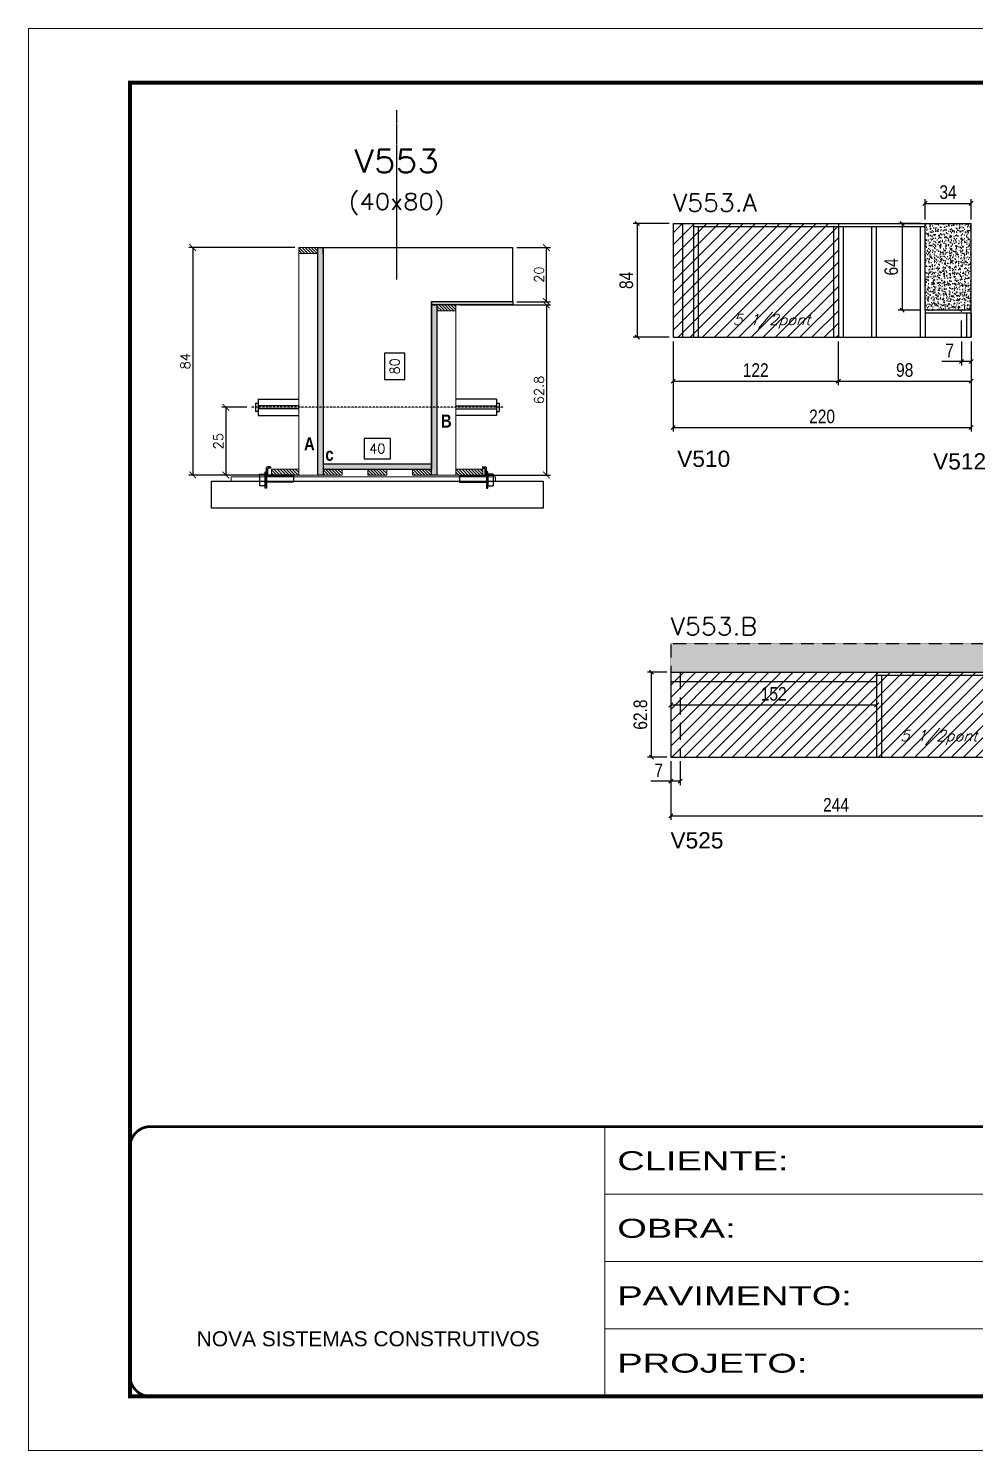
# Model space of a CAD drawing. Extents: x -21493 to -15213, y -12134 to 11887.
# Drawn here: x -18323 to -17625, y -2946 to -1896 of the extents above; entities that cross this region are included whole.
import ezdxf
from ezdxf.enums import TextEntityAlignment as Align

# ---------------------------------------------------------------- set-up
doc = ezdxf.new("R2010")
doc.units = 0
for name, pattern in [('CONTINUO', [0]), ('DASHED', [0.75, 0.5, -0.25]), ('HIDDEN', [0.375, 0.25, -0.125])]:
    doc.linetypes.add(name, pattern=pattern)
for name, color, linetype in [('5', 5, 'Continuous'), ('barrote', 251, 'Continuous'), ('COTA', 241, 'Continuous'), ('Cota Seção (2x)', 4, 'Continuous'), ('detalhes', 4, 'Continuous'), ('Painéis', 200, 'Continuous'), ('presilha', 1, 'Continuous'), ('Reaproveitamento', 251, 'Continuous'), ('SARR_2.2x7', 40, 'Continuous'), ('SARR_3.5x7', 81, 'Continuous'), ('TENSOR', 3, 'Continuous'), ('texto', 7, 'Continuous'), ('Texto de Titulo', 7, 'Continuous'), ('Texto Qtd Sarr', 242, 'Continuous')]:
    doc.layers.add(name, color=color, linetype=linetype)
for name, color, linetype, lineweight in [('CONCRETO', 251, 'Continuous', 25), ('Folhas', 255, 'Continuous', 9), ('Hachura', 251, 'Continuous', 9), ('Madeira', 126, 'Continuous', 18), ('SARRAFO DE PRESSAO', 251, 'DASHED', 9), ('SCO-___-LAJ', 2, 'Continuous', 0), ('Texto Seção', 7, 'Continuous', 15)]:
    doc.layers.add(name, color=color, linetype=linetype, lineweight=lineweight)
doc.styles.add('ARIAL', font='arial.ttf')
doc.styles.add('COTA TECNICA', font='techl___.ttf', dxfattribs={"height": 10})
doc.styles.add('REGUA-120', font='ROMANS.shx', dxfattribs={"height": 15})
doc.styles.add('Romans', font='romans.shx')
doc.styles.get("Standard").update_dxf_attribs({"font": 'arial.ttf'})
doc.styles.add('TECNICA', font='techb___.ttf', dxfattribs={"height": 10})
doc.styles.add('Tecnologia', font='')
doc.styles.get('Tecnologia').set_extended_font_data('Forgotten Futurist')
doc.dimstyles.new('Cota Seção (2x)', dxfattribs={"dimtxt": 7, "dimasz": 5, "dimexe": 3, "dimexo": 3, "dimgap": 2, "dimtad": 3, "dimdec": 1, "dimlfac": 0.5, "dimzin": 12, "dimdsep": 46, "dimtxsty": 'Romans', "dimblk": 'ARCHTICK', "dimcen": 0, "dimclrd": 4, "dimclre": 4, "dimclrt": 1, "dimadec": 1, "dimazin": 3, "dimtfac": 1, "dimtdec": 1, "dimtmove": 0, "dimatfit": 3, "dimldrblk": 'OBLIQUE', "dimfxl": 1, "dimtolj": 1, "dimtzin": 12, "dimarcsym": 0})
doc.dimstyles.new('Cota Seção interna', dxfattribs={"dimtxt": 7, "dimasz": 6, "dimexe": 0.18, "dimexo": 2, "dimgap": -4, "dimtad": 3, "dimdec": 1, "dimlfac": 0.5, "dimzin": 12, "dimdsep": 46, "dimtxsty": 'Romans', "dimblk": 'ARCHTICK', "dimcen": 0.09, "dimse1": 1, "dimse2": 1, "dimsd1": 1, "dimsd2": 1, "dimclrd": 180, "dimclre": 5, "dimclrt": 1, "dimadec": 0, "dimazin": 3, "dimtfac": 1, "dimtdec": 1, "dimtofl": 0, "dimtmove": 0, "dimatfit": 3, "dimldrblk": 'ARCHTICK', "dimfxl": 1, "dimtolj": 1, "dimtzin": 0, "dimarcsym": 0})
doc.dimstyles.new('PAINEL', dxfattribs={"dimtxt": 10, "dimasz": 3, "dimexe": 3, "dimexo": 3, "dimgap": 3, "dimtad": 1, "dimdec": 1, "dimzin": 12, "dimdsep": 46, "dimtxsty": 'COTA TECNICA', "dimblk1": 'OBLIQUE', "dimblk2": 'OBLIQUE', "dimsah": 1, "dimcen": 0.9, "dimclrd": 4, "dimclre": 4, "dimclrt": 240, "dimadec": 1, "dimazin": 3, "dimtfac": 1, "dimtdec": 1, "dimtmove": 0, "dimatfit": 3, "dimfxl": 1, "dimtolj": 1, "dimtzin": 12, "dimarcsym": 0})
pattern_1 = [(50, (-160229.1976, -29489.9927), (5.46554007, -0.47817257), [0.5715, -6.2865]), (355, (-160229.1976, -29489.9927), (-1.05730264, 5.73170536), [0.4572, -5.02921753]), (100.4514447, (-160228.742, -29490.0325), (4.40823741, 5.25353256), [0.48570026, -5.34270734]), (46.1842, (-160229.1976, -29488.4687), (8.13237123, -1.26126984), [0.85725, -9.42975]), (96.6355576, (-160228.52, -29488.574), (7.122124, 7.42278374), [0.7285507, -8.01406824]), (351.184151, (-160229.198, -29488.469), (7.122124, 7.42278374), [0.685799, -7.54379196]), (21, (-160228.4356, -29488.8497), (4.54843174, -3.06795595), [0.5715, -6.2865]), (326, (-160228.4356, -29488.8497), (1.85406085, 5.52563898), [0.4572, -5.0292]), (71.451445, (-160228.0566, -29489.1053), (6.40249258, 2.45768307), [0.48570026, -5.34269813]), (37.5, (-160229.1976, -29489.9927), (0.092658098, 2.536651166), [0, -4.96824, 0, -5.1054, 0, -5.04825]), (7.5, (-160229.1976, -29489.9927), (2.004589875, 3.005417245), [0, -2.91084, 0, -4.85394, 0, -1.92405]), (327.5, (-160230.8969, -29489.9927), (4.067717855, -0.17186232), [0, -1.905, 0, -5.9436, 0, -7.8867]), (317.5, (-160231.659, -29489.9927), (4.44387544, 0.76279473), [0, -2.4765, 0, -3.94716, 0, -5.6007])]
pattern_2 = [(45, (-160229.1976, -29489.9927), (-4.49012806, 4.49012806), [])]

# ---------------------------------------------------------------- blocks, each defined once
blk = doc.blocks.new('*D297')
at = {"layer": 'Cota Seção (2x)', "color": 180, "lineweight": -2, "transparency": 16777216}
for p, q in [((-18045.5, -2135.5), (-18060.5, -2135.5)), ((-18060.5, -2135.5), (-18060.5, -2154.9)), ((-18045.5, -2154.9), (-18045.5, -2135.5)), ((-18060.5, -2154.9), (-18045.5, -2154.9))]:
    blk.add_line(p, q, dxfattribs=at)
at = {"layer": 'Defpoints', "color": 0, "transparency": 16777216}
for p in [(-18105.8, -2057.4), (-18041.5, -2057.4), (-18105.8, -2217.4)]:
    blk.add_point(p, dxfattribs=at)
at = {"layer": 'Cota Seção (2x)', "color": 1, "transparency": 16777216, "insert": (-18053, -2145.2), "char_height": 7, "attachment_point": 5, "rotation": 90, "style": 'Romans'}
blk.add_mtext('\\A1;80', dxfattribs=at)
blk = doc.blocks.new('_ArchTick')
at = {"color": 0, "linetype": 'ByBlock', "const_width": 0.15}
blk.add_lwpolyline([(-0.5, -0.5), (0.5, 0.5)], dxfattribs=at)
blk = doc.blocks.new('PRESILHA METÁLICA 1')
at = {"layer": 'presilha'}
for p, q in [((7.5, 10.6), (7.5, 19.9)), ((12, 21), (8.6, 21)), ((9, 11.6), (9, 18.9)), ((12, 19.5), (9.6, 19.5)), ((12, 21), (12, 19.5)), ((0, 13), (6, 13)), ((0, 13), (0, 0)), ((6, 0), (0, 0)), ((6, 15.5), (7.5, 15.5)), ((6, -2.5), (6, 15.5)), ((6, 13), (6, 0)), ((7.5, 15.5), (7.5, -2.5)), ((37.5, 4.1), (7.5, 4.1)), ((37.5, 11), (9.6, 11)), ((37.5, 11), (37.5, 4.1)), ((7.5, -2.5), (6, -2.5))]:
    blk.add_line(p, q, dxfattribs=at)
for centre, radius, start, end in [((8.6, 19.9), 1.14, 90, 180), ((9.6, 18.9), 0.57, 90, 180), ((9.6, 11.6), 0.57, 180, 270)]:
    blk.add_arc(centre, radius, start, end, dxfattribs=at)
blk = doc.blocks.new('*D298')
at = {"layer": 'Cota Seção (2x)', "color": 180, "lineweight": -2, "transparency": 16777216}
for p, q in [((-18056.2, -2198.4), (-18075.5, -2198.4)), ((-18075.5, -2198.4), (-18075.5, -2213.4)), ((-18056.2, -2213.4), (-18056.2, -2198.4)), ((-18075.5, -2213.4), (-18056.2, -2213.4))]:
    blk.add_line(p, q, dxfattribs=at)
at = {"layer": 'Defpoints', "color": 0, "transparency": 16777216}
for p in [(-18105.8, -2217.4), (-18105.8, -2225.4), (-18025.9, -2225.4)]:
    blk.add_point(p, dxfattribs=at)
at = {"layer": 'Cota Seção (2x)', "color": 1, "transparency": 16777216, "insert": (-18065.9, -2205.9), "char_height": 7, "attachment_point": 5, "style": 'Romans'}
blk.add_mtext('\\A1;40', dxfattribs=at)
blk = doc.blocks.new('*D299')
at = {"layer": 'COTA', "color": 4, "lineweight": -2, "transparency": 16777216}
for p, q in [((-18004.8, -2099.8), (-17938, -2099.8)), ((-17941, -2099.8), (-17941, -2225.4)), ((-18004.8, -2225.4), (-17938, -2225.4))]:
    blk.add_line(p, q, dxfattribs=at)
at = {"layer": 'Defpoints', "color": 0, "transparency": 16777216}
for p in [(-18007.8, -2099.8), (-18007.8, -2225.4), (-17941, -2225.4)]:
    blk.add_point(p, dxfattribs=at)
at = {"layer": 'COTA', "color": 4, "lineweight": -2, "transparency": 16777216, "xscale": 5, "yscale": 5, "zscale": 5}
for p, rotation in [((-17941, -2099.8), 90), ((-17941, -2225.4), 270)]:
    blk.add_blockref('_ArchTick', p, dxfattribs=dict(at, rotation=rotation))
at = {"layer": 'COTA', "color": 1, "transparency": 16777216, "insert": (-17946.5, -2162.6), "char_height": 7, "attachment_point": 5, "rotation": 90, "style": 'Romans'}
blk.add_mtext('\\A1;62.8', dxfattribs=at)
blk = doc.blocks.new('_Oblique')
at = {"color": 0, "linetype": 'ByBlock', "lineweight": -2}
blk.add_line((-0.5, -0.5), (0.5, 0.5), dxfattribs=at)
blk = doc.blocks.new('*D300')
at = {"layer": 'COTA', "color": 4, "lineweight": -2, "transparency": 16777216}
for p, q in [((-18162.2, -2175.4), (-18180.7, -2175.4)), ((-18177.7, -2175.4), (-18177.7, -2225.4)), ((-18162.2, -2225.4), (-18180.7, -2225.4))]:
    blk.add_line(p, q, dxfattribs=at)
at = {"layer": 'Defpoints', "color": 0, "transparency": 16777216}
for p in [(-18159.2, -2175.4), (-18177.7, -2225.4), (-18159.2, -2225.4)]:
    blk.add_point(p, dxfattribs=at)
at = {"layer": 'COTA', "color": 4, "lineweight": -2, "transparency": 16777216, "xscale": 5, "yscale": 5, "zscale": 5}
for p, rotation in [((-18177.7, -2175.4), 90), ((-18177.7, -2225.4), 270)]:
    blk.add_blockref('_ArchTick', p, dxfattribs=dict(at, rotation=rotation))
at = {"layer": 'COTA', "color": 1, "transparency": 16777216, "insert": (-18183.2, -2200.4), "char_height": 7, "attachment_point": 5, "rotation": 90, "style": 'Romans'}
blk.add_mtext('\\A1;25', dxfattribs=at)
blk = doc.blocks.new('titulo1')
at = {"layer": 'Defpoints', "color": 252, "linetype": 'HIDDEN', "ltscale": 2}
blk.add_line((0, 0), (0, 125), dxfattribs=at)
at = {"layer": 'Defpoints', "style": 'Romans', "oblique": 15}
blk.add_attdef('FOLHA', text='', height=10, dxfattribs=at).set_placement((0, 15.6), align=Align.MIDDLE_CENTER)
at = {"layer": 'Texto Qtd Sarr', "color": 3, "style": 'Romans', "oblique": 15}
for tag, height, p in [('TITULO', 17, (0, 71.4)), ('SEÇÃO', 12, (0, 41.5))]:
    blk.add_attdef(tag, text='', height=height, dxfattribs=at).set_placement(p, align=Align.MIDDLE_CENTER)
blk = doc.blocks.new('*D935')
at = {"layer": 'COTA', "color": 4, "lineweight": -2, "transparency": 16777216}
for p, q in [((-17962.8, -2057.4), (-17938, -2057.4)), ((-17941, -2097.4), (-17941, -2057.4)), ((-17962.8, -2097.4), (-17938, -2097.4))]:
    blk.add_line(p, q, dxfattribs=at)
at = {"layer": 'Defpoints', "color": 0, "transparency": 16777216}
for p in [(-17965.8, -2057.4), (-17941, -2057.4), (-17965.8, -2097.4)]:
    blk.add_point(p, dxfattribs=at)
at = {"layer": 'COTA', "color": 4, "lineweight": -2, "transparency": 16777216, "xscale": 5, "yscale": 5, "zscale": 5}
for p, rotation in [((-17941, -2057.4), 90), ((-17941, -2097.4), 270)]:
    blk.add_blockref('_ArchTick', p, dxfattribs=dict(at, rotation=rotation))
at = {"layer": 'COTA', "color": 1, "transparency": 16777216, "insert": (-17946.5, -2077.4), "char_height": 7, "attachment_point": 5, "rotation": 90, "style": 'Romans'}
blk.add_mtext('\\A1;20', dxfattribs=at)
blk = doc.blocks.new('*D936')
at = {"layer": 'COTA', "color": 4, "lineweight": -2, "transparency": 16777216}
for p, q in [((-18126.8, -2057.4), (-18205.1, -2057.4)), ((-18202.1, -2057.4), (-18202.1, -2225.4)), ((-18126.8, -2225.4), (-18205.1, -2225.4))]:
    blk.add_line(p, q, dxfattribs=at)
at = {"layer": 'Defpoints', "color": 0, "transparency": 16777216}
for p in [(-18123.8, -2057.4), (-18202.1, -2225.4), (-18123.8, -2225.4)]:
    blk.add_point(p, dxfattribs=at)
at = {"layer": 'COTA', "color": 4, "lineweight": -2, "transparency": 16777216, "xscale": 5, "yscale": 5, "zscale": 5}
for p, rotation in [((-18202.1, -2057.4), 90), ((-18202.1, -2225.4), 270)]:
    blk.add_blockref('_ArchTick', p, dxfattribs=dict(at, rotation=rotation))
at = {"layer": 'COTA', "color": 1, "transparency": 16777216, "insert": (-18207.6, -2141.4), "char_height": 7, "attachment_point": 5, "rotation": 90, "style": 'Romans'}
blk.add_mtext('\\A1;84', dxfattribs=at)
blk = doc.blocks.new('*D904')
at = {"layer": 'COTA', "color": 4, "lineweight": -2, "ltscale": 25, "transparency": 16777216}
for p, q in [((-17847.5, -2126.7), (-17847.5, -2159)), ((-17725.5, -2126.7), (-17725.5, -2159)), ((-17847.5, -2156), (-17725.5, -2156))]:
    blk.add_line(p, q, dxfattribs=at)
at = {"layer": 'Defpoints', "color": 0, "ltscale": 25, "transparency": 16777216}
for p in [(-17847.5, -2123.7), (-17725.5, -2123.7), (-17725.5, -2156)]:
    blk.add_point(p, dxfattribs=at)
at = {"layer": 'COTA', "color": 4, "lineweight": -2, "ltscale": 25, "transparency": 16777216, "xscale": 3, "yscale": 3, "zscale": 3, "rotation": 180}
blk.add_blockref('_Oblique', (-17847.5, -2156), dxfattribs=at)
at = {"layer": 'COTA', "color": 4, "lineweight": -2, "ltscale": 25, "transparency": 16777216, "xscale": 3, "yscale": 3, "zscale": 3}
blk.add_blockref('_Oblique', (-17725.5, -2156), dxfattribs=at)
at = {"layer": 'COTA', "color": 240, "ltscale": 25, "transparency": 16777216, "insert": (-17786.5, -2147.9), "char_height": 10, "attachment_point": 5, "style": 'COTA TECNICA'}
blk.add_mtext('\\A1;122', dxfattribs=at)
blk = doc.blocks.new('*D905')
at = {"layer": 'COTA', "color": 4, "lineweight": -2, "ltscale": 25, "transparency": 16777216}
for p, q in [((-17725.5, -2126.7), (-17725.5, -2159)), ((-17627.5, -2126.7), (-17627.5, -2159)), ((-17725.5, -2156), (-17627.5, -2156))]:
    blk.add_line(p, q, dxfattribs=at)
at = {"layer": 'Defpoints', "color": 0, "ltscale": 25, "transparency": 16777216}
for p in [(-17725.5, -2123.7), (-17627.5, -2123.7), (-17627.5, -2156)]:
    blk.add_point(p, dxfattribs=at)
at = {"layer": 'COTA', "color": 4, "lineweight": -2, "ltscale": 25, "transparency": 16777216, "xscale": 3, "yscale": 3, "zscale": 3, "rotation": 180}
blk.add_blockref('_Oblique', (-17725.5, -2156), dxfattribs=at)
at = {"layer": 'COTA', "color": 4, "lineweight": -2, "ltscale": 25, "transparency": 16777216, "xscale": 3, "yscale": 3, "zscale": 3}
blk.add_blockref('_Oblique', (-17627.5, -2156), dxfattribs=at)
at = {"layer": 'COTA', "color": 240, "ltscale": 25, "transparency": 16777216, "insert": (-17676.5, -2147.9), "char_height": 10, "attachment_point": 5, "style": 'COTA TECNICA'}
blk.add_mtext('\\A1;98', dxfattribs=at)
blk = doc.blocks.new('*D908')
at = {"layer": 'COTA', "color": 4, "lineweight": -2, "ltscale": 25, "transparency": 16777216}
for p, q in [((-17849.2, -2436.7), (-17849.2, -2454.5)), ((-17842.2, -2436.7), (-17842.2, -2454.5)), ((-17849.2, -2451.5), (-17863.9, -2451.5)), ((-17842.2, -2451.5), (-17849.2, -2451.5))]:
    blk.add_line(p, q, dxfattribs=at)
at = {"layer": 'Defpoints', "color": 0, "ltscale": 25, "transparency": 16777216}
for p in [(-17849.2, -2433.7), (-17842.2, -2433.7), (-17849.2, -2451.5)]:
    blk.add_point(p, dxfattribs=at)
at = {"layer": 'COTA', "color": 4, "lineweight": -2, "ltscale": 25, "transparency": 16777216, "xscale": 3, "yscale": 3, "zscale": 3, "rotation": 180}
blk.add_blockref('_Oblique', (-17849.2, -2451.5), dxfattribs=at)
at = {"layer": 'COTA', "color": 4, "lineweight": -2, "ltscale": 25, "transparency": 16777216, "xscale": 3, "yscale": 3, "zscale": 3}
blk.add_blockref('_Oblique', (-17842.2, -2451.5), dxfattribs=at)
at = {"layer": 'COTA', "color": 240, "ltscale": 25, "transparency": 16777216, "insert": (-17858.1, -2443.4), "char_height": 10, "attachment_point": 5, "style": 'COTA TECNICA'}
blk.add_mtext('\\A1;7', dxfattribs=at)
blk = doc.blocks.new('*D911')
at = {"layer": 'COTA', "color": 4, "lineweight": -2, "ltscale": 25, "transparency": 16777216}
for p, q in [((-17849.2, -2436.7), (-17849.2, -2480)), ((-17605.2, -2436.7), (-17605.2, -2480)), ((-17849.2, -2477), (-17605.2, -2477))]:
    blk.add_line(p, q, dxfattribs=at)
at = {"layer": 'Defpoints', "color": 0, "ltscale": 25, "transparency": 16777216}
for p in [(-17849.2, -2433.7), (-17605.2, -2433.7), (-17605.2, -2477)]:
    blk.add_point(p, dxfattribs=at)
at = {"layer": 'COTA', "color": 4, "lineweight": -2, "ltscale": 25, "transparency": 16777216, "xscale": 3, "yscale": 3, "zscale": 3, "rotation": 180}
blk.add_blockref('_Oblique', (-17849.2, -2477), dxfattribs=at)
at = {"layer": 'COTA', "color": 4, "lineweight": -2, "ltscale": 25, "transparency": 16777216, "xscale": 3, "yscale": 3, "zscale": 3}
blk.add_blockref('_Oblique', (-17605.2, -2477), dxfattribs=at)
at = {"layer": 'COTA', "color": 240, "ltscale": 25, "transparency": 16777216, "insert": (-17727.2, -2468.9), "char_height": 10, "attachment_point": 5, "style": 'COTA TECNICA'}
blk.add_mtext('\\A1;244', dxfattribs=at)
blk = doc.blocks.new('*D916')
at = {"layer": 'COTA', "color": 4, "lineweight": -2, "ltscale": 25, "transparency": 16777216}
for p, q in [((-17849.2, -2380.9), (-17849.2, -2398.2)), ((-17697.2, -2380.9), (-17697.2, -2398.2)), ((-17697.2, -2395.2), (-17849.2, -2395.2))]:
    blk.add_line(p, q, dxfattribs=at)
at = {"layer": 'Defpoints', "color": 0, "ltscale": 25, "transparency": 16777216}
for p in [(-17849.2, -2377.9), (-17697.2, -2377.9), (-17849.2, -2395.2)]:
    blk.add_point(p, dxfattribs=at)
at = {"layer": 'COTA', "color": 4, "lineweight": -2, "ltscale": 25, "transparency": 16777216, "xscale": 3, "yscale": 3, "zscale": 3, "rotation": 180}
blk.add_blockref('_Oblique', (-17849.2, -2395.2), dxfattribs=at)
at = {"layer": 'COTA', "color": 4, "lineweight": -2, "ltscale": 25, "transparency": 16777216, "xscale": 3, "yscale": 3, "zscale": 3}
blk.add_blockref('_Oblique', (-17697.2, -2395.2), dxfattribs=at)
at = {"layer": 'COTA', "color": 240, "ltscale": 25, "transparency": 16777216, "insert": (-17773.2, -2387), "char_height": 10, "attachment_point": 5, "style": 'COTA TECNICA'}
blk.add_mtext('\\A1;152', dxfattribs=at)
blk = doc.blocks.new('*D917')
at = {"layer": 'COTA', "color": 4, "lineweight": -2, "ltscale": 25, "transparency": 16777216}
for p, q in [((-17852.2, -2370.9), (-17866.4, -2370.9)), ((-17863.4, -2433.7), (-17863.4, -2370.9)), ((-17852.2, -2433.7), (-17866.4, -2433.7))]:
    blk.add_line(p, q, dxfattribs=at)
at = {"layer": 'Defpoints', "color": 0, "ltscale": 25, "transparency": 16777216}
for p in [(-17863.4, -2370.9), (-17849.2, -2370.9), (-17849.2, -2433.7)]:
    blk.add_point(p, dxfattribs=at)
at = {"layer": 'COTA', "color": 4, "lineweight": -2, "ltscale": 25, "transparency": 16777216, "xscale": 3, "yscale": 3, "zscale": 3}
for p, rotation in [((-17863.4, -2370.9), 90), ((-17863.4, -2433.7), 270)]:
    blk.add_blockref('_Oblique', p, dxfattribs=dict(at, rotation=rotation))
at = {"layer": 'COTA', "color": 240, "ltscale": 25, "transparency": 16777216, "insert": (-17871.6, -2402.3), "char_height": 10, "attachment_point": 5, "rotation": 90, "style": 'COTA TECNICA'}
blk.add_mtext('\\A1;62.8', dxfattribs=at)
blk = doc.blocks.new('*D937')
at = {"layer": 'COTA', "color": 4, "lineweight": -2, "ltscale": 25, "transparency": 16777216}
for p, q in [((-17847.5, -2126.7), (-17847.5, -2193.3)), ((-17627.5, -2126.7), (-17627.5, -2193.3)), ((-17847.5, -2190.3), (-17627.5, -2190.3))]:
    blk.add_line(p, q, dxfattribs=at)
at = {"layer": 'Defpoints', "color": 0, "ltscale": 25, "transparency": 16777216}
for p in [(-17847.5, -2123.7), (-17627.5, -2123.7), (-17627.5, -2190.3)]:
    blk.add_point(p, dxfattribs=at)
at = {"layer": 'COTA', "color": 4, "lineweight": -2, "ltscale": 25, "transparency": 16777216, "xscale": 3, "yscale": 3, "zscale": 3, "rotation": 180}
blk.add_blockref('_Oblique', (-17847.5, -2190.3), dxfattribs=at)
at = {"layer": 'COTA', "color": 4, "lineweight": -2, "ltscale": 25, "transparency": 16777216, "xscale": 3, "yscale": 3, "zscale": 3}
blk.add_blockref('_Oblique', (-17627.5, -2190.3), dxfattribs=at)
at = {"layer": 'COTA', "color": 240, "ltscale": 25, "transparency": 16777216, "insert": (-17737.5, -2182.2), "char_height": 10, "attachment_point": 5, "style": 'COTA TECNICA'}
blk.add_mtext('\\A1;220', dxfattribs=at)
blk = doc.blocks.new('*D938')
at = {"layer": 'COTA', "color": 4, "lineweight": -2, "ltscale": 25, "transparency": 16777216}
for p, q in [((-17850.5, -2039.7), (-17876.9, -2039.7)), ((-17873.9, -2039.7), (-17873.9, -2123.7)), ((-17850.5, -2123.7), (-17876.9, -2123.7))]:
    blk.add_line(p, q, dxfattribs=at)
at = {"layer": 'Defpoints', "color": 0, "ltscale": 25, "transparency": 16777216}
for p in [(-17847.5, -2039.7), (-17873.9, -2123.7), (-17847.5, -2123.7)]:
    blk.add_point(p, dxfattribs=at)
at = {"layer": 'COTA', "color": 4, "lineweight": -2, "ltscale": 25, "transparency": 16777216, "xscale": 3, "yscale": 3, "zscale": 3}
for p, rotation in [((-17873.9, -2039.7), 90), ((-17873.9, -2123.7), 270)]:
    blk.add_blockref('_Oblique', p, dxfattribs=dict(at, rotation=rotation))
at = {"layer": 'COTA', "color": 240, "ltscale": 25, "transparency": 16777216, "insert": (-17882, -2081.7), "char_height": 10, "attachment_point": 5, "rotation": 90, "style": 'COTA TECNICA'}
blk.add_mtext('\\A1;84', dxfattribs=at)
blk = doc.blocks.new('*D939')
at = {"layer": 'COTA', "color": 4, "lineweight": -2, "ltscale": 25, "transparency": 16777216}
for p, q in [((-17664.5, -2039.7), (-17681.3, -2039.7)), ((-17678.3, -2039.7), (-17678.3, -2103.7)), ((-17664.5, -2103.7), (-17681.3, -2103.7))]:
    blk.add_line(p, q, dxfattribs=at)
at = {"layer": 'Defpoints', "color": 0, "ltscale": 25, "transparency": 16777216}
for p in [(-17661.5, -2039.7), (-17678.3, -2103.7), (-17661.5, -2103.7)]:
    blk.add_point(p, dxfattribs=at)
at = {"layer": 'COTA', "color": 4, "lineweight": -2, "ltscale": 25, "transparency": 16777216, "xscale": 3, "yscale": 3, "zscale": 3}
for p, rotation in [((-17678.3, -2039.7), 90), ((-17678.3, -2103.7), 270)]:
    blk.add_blockref('_Oblique', p, dxfattribs=dict(at, rotation=rotation))
at = {"layer": 'COTA', "color": 240, "ltscale": 25, "transparency": 16777216, "insert": (-17686.4, -2071.7), "char_height": 10, "attachment_point": 5, "rotation": 90, "style": 'COTA TECNICA'}
blk.add_mtext('\\A1;64', dxfattribs=at)
blk = doc.blocks.new('*D940')
at = {"layer": 'COTA', "color": 4, "lineweight": -2, "ltscale": 25, "transparency": 16777216}
for p, q in [((-17661.5, -2036.7), (-17661.5, -2021.8)), ((-17661.5, -2024.8), (-17627.5, -2024.8)), ((-17627.5, -2036.7), (-17627.5, -2021.8))]:
    blk.add_line(p, q, dxfattribs=at)
at = {"layer": 'Defpoints', "color": 0, "ltscale": 25, "transparency": 16777216}
for p in [(-17627.5, -2024.8), (-17661.5, -2039.7), (-17627.5, -2039.7)]:
    blk.add_point(p, dxfattribs=at)
at = {"layer": 'COTA', "color": 4, "lineweight": -2, "ltscale": 25, "transparency": 16777216, "xscale": 3, "yscale": 3, "zscale": 3, "rotation": 180}
blk.add_blockref('_Oblique', (-17661.5, -2024.8), dxfattribs=at)
at = {"layer": 'COTA', "color": 4, "lineweight": -2, "ltscale": 25, "transparency": 16777216, "xscale": 3, "yscale": 3, "zscale": 3}
blk.add_blockref('_Oblique', (-17627.5, -2024.8), dxfattribs=at)
at = {"layer": 'COTA', "color": 240, "ltscale": 25, "transparency": 16777216, "insert": (-17644.5, -2016.6), "char_height": 10, "attachment_point": 5, "style": 'COTA TECNICA'}
blk.add_mtext('\\A1;34', dxfattribs=at)
blk = doc.blocks.new('*D941')
at = {"layer": 'COTA', "color": 4, "lineweight": -2, "ltscale": 25, "transparency": 16777216}
for p, q in [((-17634.5, -2126.7), (-17634.5, -2144.5)), ((-17627.5, -2126.7), (-17627.5, -2144.5)), ((-17634.5, -2141.5), (-17649.2, -2141.5)), ((-17627.5, -2141.5), (-17634.5, -2141.5))]:
    blk.add_line(p, q, dxfattribs=at)
at = {"layer": 'Defpoints', "color": 0, "ltscale": 25, "transparency": 16777216}
for p in [(-17634.5, -2123.7), (-17627.5, -2123.7), (-17634.5, -2141.5)]:
    blk.add_point(p, dxfattribs=at)
at = {"layer": 'COTA', "color": 4, "lineweight": -2, "ltscale": 25, "transparency": 16777216, "xscale": 3, "yscale": 3, "zscale": 3, "rotation": 180}
blk.add_blockref('_Oblique', (-17634.5, -2141.5), dxfattribs=at)
at = {"layer": 'COTA', "color": 4, "lineweight": -2, "ltscale": 25, "transparency": 16777216, "xscale": 3, "yscale": 3, "zscale": 3}
blk.add_blockref('_Oblique', (-17627.5, -2141.5), dxfattribs=at)
at = {"layer": 'COTA', "color": 240, "ltscale": 25, "transparency": 16777216, "insert": (-17643.3, -2133.4), "char_height": 10, "attachment_point": 5, "style": 'COTA TECNICA'}
blk.add_mtext('\\A1;7', dxfattribs=at)
blk = doc.blocks.new('9999999999')
at = {"color": 30, "linetype": 'CONTINUO'}
for p, q in [((98564.6, 34230.2), (98564.6, 34429.4)), ((98564.6, 34379.6), (99584, 34379.6)), ((98564.6, 34329.8), (99488, 34329.8)), ((98564.6, 34280), (99488, 34280))]:
    blk.add_line(p, q, dxfattribs=at)
at = {"color": 30, "linetype": 'CONTINUO', "const_width": 2}
blk.add_lwpolyline([(99584, 34230.2), (99584, 34414.4, 0.414214), (99569, 34429.4), (98229, 34429.4, 0.414214), (98214, 34414.4), (98214, 34245.2, 0.414214), (98229, 34230.2), (99584, 34230.2)], format="xyb", dxfattribs=at)
at = {"layer": 'Folhas'}
blk.add_lwpolyline([(98139, 34190.2), (99624, 34190.2), (99624, 35240.2), (98139, 35240.2)], close=True, dxfattribs=at)
at = {"layer": 'Folhas', "color": 30, "const_width": 3}
blk.add_lwpolyline([(98214, 34230.2), (99584, 34230.2), (99584, 35200.2), (98214, 35200.2)], close=True, dxfattribs=at)
at = {"color": 7, "linetype": 'Continuous', "ltscale": 5, "style": 'ARIAL'}
blk.add_text('NOVA SISTEMAS CONSTRUTIVOS', height=11.059, dxfattribs=at).set_placement((98263.2, 34267.2))
at = {"layer": 'Folhas', "color": 7, "style": 'Tecnologia', "width": 1.5}
for s, p in [('CLIENTE:', (98573.7, 34397.2)), ('OBRA:', (98573.7, 34347.3)), ('PAVIMENTO:', (98573.7, 34297.5)), ('PROJETO:', (98573.7, 34247.7))]:
    blk.add_text(s, height=14, dxfattribs=at).set_placement(p)

msp = doc.modelspace()

# ---------------------------------------------------------------- hatches: boundary and pattern name
at = {"layer": 'COTA', "linetype": 'ByBlock'}
h = msp.add_hatch(dxfattribs=at)
h.set_pattern_fill('AR-CONC', color=256, scale=0.03)
h.set_pattern_definition(pattern_1)
h.paths.add_polyline_path([(-17627.48, -2039.7), (-17661.48, -2039.7), (-17661.48, -2103.7), (-17627.48, -2103.7)])
h = msp.add_hatch(dxfattribs=at)
h.set_pattern_fill('AR-CONC', color=256, scale=0.03)
h.set_pattern_definition(pattern_1)
h.paths.add_polyline_path([(-17069.23, -2370.95), (-17069.23, -2349.75), (-17849.21, -2349.75), (-17849.21, -2370.95)])
at = {"layer": 'Hachura'}
h = msp.add_hatch(dxfattribs=at)
h.set_pattern_fill('ANSI31', color=256, scale=0.5, angle=270, style=0)
h.set_pattern_definition([(315, (4841.9688, -10365.0234), (1.12253202, 1.12253202), [])])
h.paths.add_polyline_path([(-18109.85, -2061.78), (-18109.85, -2057.38), (-18123.85, -2057.38), (-18123.85, -2061.78)])
h = msp.add_hatch(color=256, dxfattribs=at)
h.dxf.hatch_style = 1
h.paths.add_polyline_path([(-18109.85, -2057.38), (-18105.85, -2057.38), (-18105.85, -2225.38), (-18109.85, -2225.38)])
h = msp.add_hatch(color=256, dxfattribs=at)
h.dxf.hatch_style = 1
h.paths.add_polyline_path([(-18025.85, -2099.78), (-18025.85, -2097.38), (-17965.85, -2097.38), (-17965.85, -2099.78)])
h = msp.add_hatch(color=256, dxfattribs=at)
h.dxf.hatch_style = 1
h.paths.add_polyline_path([(-18025.85, -2099.78), (-18021.85, -2099.78), (-18021.85, -2225.38), (-18025.85, -2225.38)])
h = msp.add_hatch(dxfattribs=at)
h.set_pattern_fill('ANSI31', color=256, scale=0.5, angle=270, style=0)
h.set_pattern_definition([(315, (4823.9688, -10407.4234), (1.12253202, 1.12253202), [])])
h.paths.add_polyline_path([(-18007.85, -2104.18), (-18007.85, -2099.78), (-18021.85, -2099.78), (-18021.85, -2104.18)])
h = msp.add_hatch(dxfattribs=at)
h.set_pattern_fill('ANSI31', color=256, scale=0.5, angle=270, style=0)
h.set_pattern_definition([(315, (4841.9688, -10455.0234), (1.12253202, 1.12253202), [])])
h.paths.add_polyline_path([(-18143.85, -2225.38), (-18143.85, -2220.98), (-18123.85, -2220.98), (-18123.85, -2225.38)])
h = msp.add_hatch(color=256, dxfattribs=at)
h.dxf.hatch_style = 1
h.paths.add_polyline_path([(-18025.85, -2220.98), (-18025.85, -2217.38), (-18105.85, -2217.38), (-18105.85, -2220.98)])
h = msp.add_hatch(dxfattribs=at)
h.set_pattern_fill('ANSI31', color=256, scale=0.5, angle=270, style=0)
h.set_pattern_definition([(315, (4850.7688, -10455.0234), (1.12253202, 1.12253202), [])])
h.paths.add_polyline_path([(-18105.85, -2225.38), (-18105.85, -2220.98), (-18091.85, -2220.98), (-18091.85, -2225.38)])
h = msp.add_hatch(dxfattribs=at)
h.set_pattern_fill('ANSI31', color=256, scale=0.5, angle=270, style=0)
h.set_pattern_definition([(315, (4883.7677, -10455.0234), (1.12253202, 1.12253202), [])])
h.paths.add_polyline_path([(-18072.85, -2225.38), (-18072.85, -2220.98), (-18058.85, -2220.98), (-18058.85, -2225.38)])
h = msp.add_hatch(dxfattribs=at)
h.set_pattern_fill('ANSI31', color=256, scale=0.5, angle=270, style=0)
h.set_pattern_definition([(315, (4892.7708, -10455.0234), (1.12253202, 1.12253202), [])])
h.paths.add_polyline_path([(-18025.85, -2225.38), (-18025.85, -2220.98), (-18039.85, -2220.98), (-18039.85, -2225.38)])
h = msp.add_hatch(dxfattribs=at)
h.set_pattern_fill('ANSI31', color=256, scale=0.5, angle=270, style=0)
h.set_pattern_definition([(315, (4789.9688, -10455.0234), (1.12253202, 1.12253202), [])])
h.paths.add_polyline_path([(-18007.85, -2225.38), (-18007.85, -2220.98), (-17987.85, -2220.98), (-17987.85, -2225.38)])
at = {"layer": 'Reaproveitamento', "linetype": 'ByBlock'}
h = msp.add_hatch(dxfattribs=at)
h.set_pattern_fill('ANSI31', color=256, scale=2)
h.set_pattern_definition(pattern_2)
h.paths.add_polyline_path([(-17847.48, -2039.7), (-17847.48, -2123.7), (-17725.48, -2123.7), (-17725.48, -2039.7)])
h = msp.add_hatch(dxfattribs=at)
h.set_pattern_fill('ANSI31', color=256, scale=2)
h.set_pattern_definition(pattern_2)
h.paths.add_polyline_path([(-17605.21, -2433.75), (-17605.21, -2370.95), (-17849.21, -2370.95), (-17849.21, -2433.75)])

# ---------------------------------------------------------------- linework, layer by layer
at = {"ltscale": 3}
for p, q in [((-18155.85, -2172.41), (-18155.85, -2178.41)), ((-18155.85, -2172.41), (-18153.85, -2172.41)), ((-18153.85, -2169.41), (-18153.85, -2181.41)), ((-18153.85, -2169.41), (-18123.85, -2169.41)), ((-17977.85, -2169.41), (-18007.85, -2169.41)), ((-17977.85, -2169.41), (-17977.85, -2181.41)), ((-17977.85, -2172.41), (-17975.85, -2172.41)), ((-17975.85, -2172.41), (-17975.85, -2178.41)), ((-18153.85, -2178.41), (-18155.85, -2178.41)), ((-18123.85, -2174.41), (-18153.85, -2174.41)), ((-18123.85, -2176.41), (-18153.85, -2176.41)), ((-18153.85, -2181.41), (-18123.85, -2181.41)), ((-18007.85, -2174.41), (-17977.85, -2174.41)), ((-18007.85, -2176.41), (-17977.85, -2176.41)), ((-17977.85, -2181.41), (-18007.85, -2181.41)), ((-17977.85, -2178.41), (-17975.85, -2178.41))]:
    msp.add_line(p, q, dxfattribs=at)
at = {"layer": 'barrote'}
msp.add_lwpolyline([(-17943.37, -2249.91), (-18188.33, -2249.91), (-18188.33, -2229.91), (-17943.37, -2229.91)], close=True, dxfattribs=at)
at = {"layer": 'CONCRETO'}
for p, q in [((-18105.85, -2062.14), (-18105.85, -2057.38)), ((-18105.85, -2057.38), (-18105.85, -2057.38)), ((-18105.85, -2057.38), (-17965.85, -2057.38)), ((-18025.85, -2057.38), (-18025.85, -2057.38)), ((-17965.85, -2097.38), (-17965.85, -2057.38)), ((-18025.85, -2097.38), (-18025.85, -2220.98)), ((-18025.85, -2097.38), (-18025.85, -2097.38)), ((-18025.85, -2217.38), (-18105.85, -2217.38)), ((-18025.85, -2220.98), (-18025.85, -2217.38)), ((-18025.85, -2220.98), (-18025.85, -2220.98))]:
    msp.add_line(p, q, dxfattribs=at)
at = {"layer": 'COTA', "linetype": 'ByBlock'}
for p in [(-17661.48, -2039.7), (-17627.48, -2103.7)]:
    msp.add_line(p, (-17627.48, -2039.7), dxfattribs=at)
at = {"layer": 'COTA', "linetype": 'DASHED', "ltscale": 0.3}
for q in [(-17069.23, -2349.75), (-17849.21, -2370.95)]:
    msp.add_line((-17849.21, -2349.75), q, dxfattribs=at)
at = {"layer": 'Madeira'}
for points in [[(-18109.85, -2061.78), (-18109.85, -2057.38), (-18123.85, -2057.38), (-18123.85, -2061.78)], [(-18109.85, -2057.38), (-18123.85, -2057.38), (-18123.85, -2225.38), (-18109.85, -2225.38)], [(-18007.85, -2104.18), (-18007.85, -2099.78), (-18021.85, -2099.78), (-18021.85, -2104.18)], [(-18007.85, -2099.78), (-18021.85, -2099.78), (-18021.85, -2225.38), (-18007.85, -2225.38)], [(-18143.85, -2225.38), (-18143.85, -2220.98), (-18123.85, -2220.98), (-18123.85, -2225.38)], [(-18105.85, -2225.38), (-18105.85, -2220.98), (-18091.85, -2220.98), (-18091.85, -2225.38)], [(-18072.85, -2225.38), (-18072.85, -2220.98), (-18058.85, -2220.98), (-18058.85, -2225.38)], [(-18025.85, -2225.38), (-18025.85, -2220.98), (-18039.85, -2220.98), (-18039.85, -2225.38)], [(-18007.85, -2225.38), (-18007.85, -2220.98), (-17987.85, -2220.98), (-17987.85, -2225.38)]]:
    msp.add_lwpolyline(points, close=True, dxfattribs=at)
at = {"layer": 'Painéis', "ltscale": 25}
for p, q in [((-17847.48, -2039.7), (-17847.48, -2123.7)), ((-17847.48, -2039.7), (-17661.48, -2039.7)), ((-17725.48, -2039.7), (-17725.48, -2123.7)), ((-17661.48, -2103.7), (-17661.48, -2039.7)), ((-17627.48, -2103.7), (-17661.48, -2103.7)), ((-17627.48, -2123.7), (-17627.48, -2103.7)), ((-17847.48, -2123.7), (-17627.48, -2123.7))]:
    msp.add_line(p, q, dxfattribs=at)
at = {"layer": 'Painéis', "linetype": 'ByBlock'}
for p, q in [((-17849.21, -2370.95), (-17069.23, -2370.95)), ((-17849.21, -2370.95), (-17849.21, -2433.75)), ((-17849.21, -2433.75), (-17305.21, -2433.75))]:
    msp.add_line(p, q, dxfattribs=at)
at = {"layer": 'Painéis'}
for points in [[(-18109.85, -2057.38), (-18105.85, -2057.38), (-18105.85, -2225.38), (-18109.85, -2225.38)], [(-18025.85, -2099.78), (-18025.85, -2097.38), (-17965.85, -2097.38), (-17965.85, -2099.78)], [(-18025.85, -2099.78), (-18021.85, -2099.78), (-18021.85, -2225.38), (-18025.85, -2225.38)], [(-18025.85, -2220.98), (-18025.85, -2217.38), (-18105.85, -2217.38), (-18105.85, -2220.98)]]:
    msp.add_lwpolyline(points, close=True, dxfattribs=at)
at = {"layer": 'SARR_2.2x7', "linetype": 'Continuous'}
for p, q in [((-17840.48, -2039.7), (-17840.48, -2123.7)), ((-17832.48, -2041.9), (-17661.48, -2041.9)), ((-17627.48, -2105.9), (-17661.48, -2105.9))]:
    msp.add_line(p, q, dxfattribs=at)
at = {"layer": 'SARR_2.2x7', "linetype": 'HIDDEN', "ltscale": 50}
for p, q in [((-17634.48, -2123.7), (-17634.48, -2103.7)), ((-17842.21, -2370.95), (-17842.21, -2433.75))]:
    msp.add_line(p, q, dxfattribs=at)
at = {"layer": 'SARR_2.2x7', "linetype": 'Continuous', "ltscale": 50}
for p, q in [((-17849.21, -2377.95), (-17697.21, -2377.95)), ((-17697.21, -2373.15), (-17361.21, -2373.15))]:
    msp.add_line(p, q, dxfattribs=at)
at = {"layer": 'SARR_3.5x7'}
for p, q in [((-17832.48, -2039.7), (-17832.48, -2123.7)), ((-17828.98, -2041.9), (-17828.98, -2123.7)), ((-17728.98, -2041.9), (-17728.98, -2123.7)), ((-17721.98, -2041.9), (-17721.98, -2123.7)), ((-17700.95, -2041.9), (-17700.95, -2123.7)), ((-17697.45, -2041.9), (-17697.45, -2123.7)), ((-17664.98, -2041.9), (-17664.98, -2123.7)), ((-17661.48, -2103.7), (-17661.48, -2123.7)), ((-17630.98, -2105.9), (-17630.98, -2123.7)), ((-17627.48, -2105.9), (-17627.48, -2123.7)), ((-17697.21, -2370.95), (-17697.21, -2433.75)), ((-17693.71, -2373.15), (-17693.71, -2433.75))]:
    msp.add_line(p, q, dxfattribs=at)
at = {"layer": 'SCO-___-LAJ', "color": 1}
msp.add_lwpolyline([(-17978.49, -2226.71), (-18173.79, -2226.71), (-18173.79, -2229.91), (-17978.49, -2229.91)], close=True, dxfattribs=at)
at = {"layer": 'TENSOR', "linetype": 'HIDDEN', "ltscale": 0.5}
msp.add_line((-17972.85, -2175.41), (-18159.15, -2175.41), dxfattribs=at)

# ---------------------------------------------------------------- block references
at = {"layer": 'presilha', "yscale": 0.6666666666666666, "zscale": 0.6666666666666666}
for p, xscale in [((-18152.72, -2233.35), 0.6666666666666666), ((-17980.27, -2233.35), -0.6666666666666666)]:
    msp.add_blockref('PRESILHA METÁLICA 1', p, dxfattribs=dict(at, xscale=xscale))
at = {"layer": 'SARRAFO DE PRESSAO', "color": 6, "linetype": 'ByBlock'}
msp.add_blockref('9999999999', (-116462.39, -37135.87), dxfattribs=at)
at = {"layer": 'Texto Seção'}
ref = msp.add_blockref('titulo1', (-18051.56, -2080.98), dxfattribs=at)
ref.add_attrib('TITULO', 'V553', dxfattribs={"layer": 'Texto de Titulo', "color": 7, "height": 17, "style": 'Romans', "width": 1.1}).set_placement((-18051.56, -1993.48), align=Align.MIDDLE_CENTER)
ref.add_attrib('SEÇÃO', '(40x80)', dxfattribs={"layer": 'Texto de Titulo', "color": 7, "height": 12, "style": 'Romans', "width": 1.1}).set_placement((-18051.56, -2023.48), align=Align.MIDDLE_CENTER)

# ---------------------------------------------------------------- texts
at = {"layer": '5', "linetype": 'Continuous'}
for s, rotation, p in [('V510', 359.99996, (-17844.47, -2219.41)), ('V512', 359.99996, (-17655.55, -2221.3)), ('V525', 0.00004, (-17849.44, -2501.09))]:
    msp.add_text(s, height=12, rotation=rotation, dxfattribs=at).set_placement(p)
at = {"layer": 'detalhes', "style": 'TECNICA'}
for s, p in [('B', (-18018.89, -2190.35)), ('A', (-18119.98, -2207.19)), ('c', (-18104.21, -2214.89))]:
    msp.add_text(s, height=9.6, dxfattribs=at).set_placement(p)
at = {"layer": 'texto', "color": 2, "char_height": 8, "attachment_point": 5, "style": 'Romans'}
for insert in [(-17774.82, -2111.92), (-17651.37, -2419.17)]:
    msp.add_mtext('{\\Q19;\\C256;5 1/2pont}', dxfattribs=dict(at, insert=insert))
at = {"layer": 'Texto Seção', "style": 'REGUA-120', "width": 1.05}
for s, p in [('V553.A', (-17847.6, -2030.85)), ('V553.B', (-17849.21, -2343.56))]:
    msp.add_text(s, height=13, dxfattribs=at).set_placement(p)

# ---------------------------------------------------------------- dimensions: what is measured, and where the dimension line sits
at = {"layer": 'COTA', "ltscale": 25}
for base, p1, p2, picture, middle in [((-17627.48, -2024.79), (-17661.48, -2039.7), (-17627.48, -2039.7), '*D940', (-17644.48, -2016.57)), ((-17725.48, -2155.97), (-17847.48, -2123.7), (-17725.48, -2123.7), '*D904', (-17786.48, -2147.91)), ((-17627.48, -2190.3), (-17847.48, -2123.7), (-17627.48, -2123.7), '*D937', (-17737.48, -2182.19)), ((-17634.48, -2141.49), (-17627.48, -2123.7), (-17634.48, -2123.7), '*D941', (-17643.35, -2133.42)), ((-17849.21, -2395.15), (-17697.21, -2377.95), (-17849.21, -2377.95), '*D916', (-17773.21, -2387.04)), ((-17849.21, -2451.46), (-17842.21, -2433.75), (-17849.21, -2433.75), '*D908', (-17858.08, -2443.39)), ((-17605.21, -2476.96), (-17849.21, -2433.75), (-17605.21, -2433.75), '*D911', (-17727.21, -2468.88))]:
    dim = msp.add_linear_dim(base=base, p1=p1, p2=p2, dimstyle='PAINEL', dxfattribs=at)
    dim.commit()
    dim.dimension.update_dxf_attribs({"geometry": picture, "text_midpoint": middle})
for base, p1, p2, picture, middle in [((-17873.86, -2123.7), (-17847.48, -2039.7), (-17847.48, -2123.7), '*D938', (-17881.95, -2081.7)), ((-17678.32, -2103.7), (-17661.48, -2039.7), (-17661.48, -2103.7), '*D939', (-17686.42, -2071.7)), ((-17863.44, -2370.95), (-17849.21, -2433.75), (-17849.21, -2370.95), '*D917', (-17871.57, -2402.35))]:
    dim = msp.add_linear_dim(base=base, p1=p1, p2=p2, angle=90, dimstyle='PAINEL', dxfattribs=at)
    dim.commit()
    dim.dimension.update_dxf_attribs({"geometry": picture, "text_midpoint": middle})
at = {"layer": 'COTA'}
for base, p1, p2, picture, middle in [((-18202.14, -2225.38), (-18123.85, -2057.38), (-18123.85, -2225.38), '*D936', (-18207.64, -2141.38)), ((-17940.97, -2057.38), (-17965.85, -2097.38), (-17965.85, -2057.38), '*D935', (-17946.47, -2077.38)), ((-17940.97, -2225.38), (-18007.85, -2099.78), (-18007.85, -2225.38), '*D299', (-17946.47, -2162.58)), ((-18177.71, -2225.38), (-18159.15, -2175.41), (-18159.15, -2225.38), '*D300', (-18183.21, -2200.39))]:
    dim = msp.add_linear_dim(base=base, p1=p1, p2=p2, angle=90, dimstyle='Cota Seção (2x)', dxfattribs=at)
    dim.commit()
    dim.dimension.update_dxf_attribs({"geometry": picture, "text_midpoint": middle})
at = {"layer": 'COTA', "ltscale": 25}
dim = msp.add_linear_dim(base=(-17627.48, -2155.97), p1=(-17725.48, -2123.7), p2=(-17627.48, -2123.7), dimstyle='PAINEL', override={"dimtmove": 1}, dxfattribs=at)
dim.commit()
dim.dimension.update_dxf_attribs({"geometry": '*D905', "text_midpoint": (-17676.48, -2147.86)})
at = {"layer": 'Cota Seção (2x)'}
dim = msp.add_linear_dim(base=(-18041.51, -2057.38), p1=(-18105.85, -2217.38), p2=(-18105.85, -2057.38), angle=90, dimstyle='Cota Seção interna', dxfattribs=at)
dim.commit()
dim.dimension.update_dxf_attribs({"geometry": '*D297', "text_midpoint": (-18041.51, -2145.21), "dimtype": 160})
dim = msp.add_linear_dim(base=(-18105.85, -2217.38), p1=(-18025.85, -2225.38), p2=(-18105.85, -2225.38), angle=180, dimstyle='Cota Seção interna', dxfattribs=at)
dim.commit()
dim.dimension.update_dxf_attribs({"geometry": '*D298', "text_midpoint": (-18065.85, -2205.88)})

doc.saveas('drawing.dxf')
